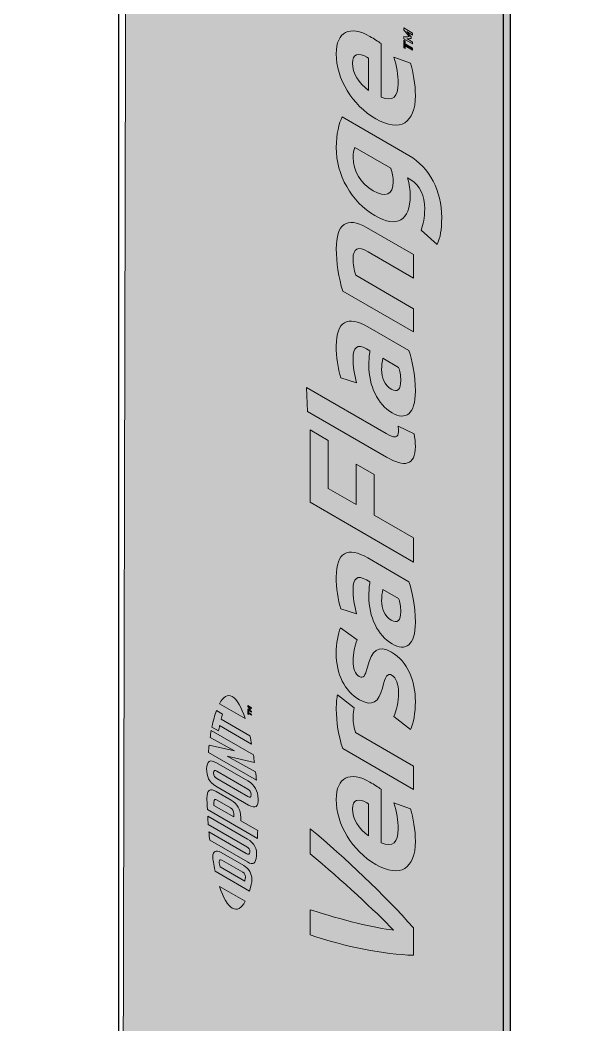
# Model space of a CAD drawing. Header units: inches. Extents: x -20.7 to 76.3, y -55.2 to 19.1.
# Drawn here: x 3.583 to 3.993, y -28.579 to -27.839 of the extents above; entities that cross this region are included whole.
import ezdxf

# ---------------------------------------------------------------- set-up
doc = ezdxf.new("R2010")
doc.units = ezdxf.units.IN
doc.header["$MEASUREMENT"] = 0
for name, color, linetype, lineweight in [('.ATI-HATCH', 7, 'Continuous', 0), ('G-ANNO-TTLB', 7, 'Continuous', 0), ('TYVEK', 7, 'Continuous', 0)]:
    doc.layers.add(name, color=color, linetype=linetype, lineweight=lineweight)

# ---------------------------------------------------------------- blocks, each defined once
blk = doc.blocks.new('Block_84')
at = {"layer": 'TYVEK', "color": 2, "lineweight": 25, "true_color": 0xffff00}
blk.add_lwpolyline([(3.9355, -27.94617)], dxfattribs=at)
blk = doc.blocks.new('Block_89')
at = {"layer": 'TYVEK', "true_color": 0x18467f, "transparency": 33554687}
h = blk.add_hatch(color=156, dxfattribs=at)
h.dxf.hatch_style = 2
edge = h.paths.add_edge_path()
edge.add_spline(control_points=[(3.73877, -28.3372), (3.74225, -28.33922), (3.7455, -28.34497), (3.7483, -28.35333), (3.7483, -28.35333), (3.72932, -28.34237), (3.72932, -28.34237), (3.73209, -28.33722), (3.73533, -28.33522), (3.73877, -28.3372)], knot_values=[0, 0, 0, 0, 1, 1, 1, 2, 2, 2, 3, 3, 3, 3], degree=3, periodic=0)
edge.add_line((3.73877, -28.3372), (3.73877, -28.3372))
h = blk.add_hatch(color=156, dxfattribs=at)
h.dxf.hatch_style = 2
edge = h.paths.add_edge_path()
edge.add_spline(control_points=[(3.72872, -28.36237), (3.72895, -28.36103), (3.72921, -28.35973), (3.72948, -28.35848), (3.72948, -28.35848), (3.75298, -28.37205), (3.75298, -28.37205), (3.75272, -28.3706), (3.75217, -28.36787), (3.75175, -28.36602), (3.75175, -28.36602), (3.73059, -28.3538), (3.73059, -28.3538), (3.73094, -28.35246), (3.73128, -28.35121), (3.73162, -28.35007), (3.73162, -28.35007), (3.72708, -28.34746), (3.72708, -28.34746), (3.72581, -28.35092), (3.72477, -28.35482), (3.72381, -28.35953), (3.72381, -28.35953), (3.72872, -28.36237), (3.72872, -28.36237)], knot_values=[0, 0, 0, 0, 1, 1, 1, 2, 2, 2, 3, 3, 3, 4, 4, 4, 5, 5, 5, 6, 6, 6, 7, 7, 7, 8, 8, 8, 8], degree=3, periodic=0)
h = blk.add_hatch(color=156, dxfattribs=at)
h.dxf.hatch_style = 2
edge = h.paths.add_edge_path()
edge.add_spline(control_points=[(3.75019, -28.34696), (3.75019, -28.34696), (3.75019, -28.34631), (3.75019, -28.34631), (3.75019, -28.34631), (3.75149, -28.34612), (3.75149, -28.34612), (3.75149, -28.34612), (3.75019, -28.34442), (3.75019, -28.34442), (3.75019, -28.34442), (3.75019, -28.3438), (3.75019, -28.3438), (3.75019, -28.3438), (3.75293, -28.34538), (3.75293, -28.34538), (3.75293, -28.34538), (3.75293, -28.34596), (3.75293, -28.34596), (3.75293, -28.34596), (3.75099, -28.34484), (3.75099, -28.34484), (3.75099, -28.34484), (3.75229, -28.34656), (3.75229, -28.34656), (3.75229, -28.34656), (3.75229, -28.34662), (3.75229, -28.34662), (3.75229, -28.34662), (3.75099, -28.34683), (3.75099, -28.34683), (3.75099, -28.34683), (3.75293, -28.34796), (3.75293, -28.34796), (3.75293, -28.34796), (3.75293, -28.34854), (3.75293, -28.34854), (3.75293, -28.34854), (3.75019, -28.34696), (3.75019, -28.34696)], knot_values=[0, 0, 0, 0, 1, 1, 1, 2, 2, 2, 3, 3, 3, 4, 4, 4, 5, 5, 5, 6, 6, 6, 7, 7, 7, 8, 8, 8, 9, 9, 9, 10, 10, 10, 11, 11, 11, 12, 12, 12, 13, 13, 13, 13], degree=3, periodic=0)
edge = h.paths.add_edge_path()
edge.add_spline(control_points=[(3.75067, -28.34947), (3.75067, -28.34947), (3.75067, -28.35044), (3.75067, -28.35044), (3.75067, -28.35044), (3.75019, -28.35016), (3.75019, -28.35016), (3.75019, -28.35016), (3.75019, -28.34763), (3.75019, -28.34763), (3.75019, -28.34763), (3.75067, -28.34791), (3.75067, -28.34791), (3.75067, -28.34791), (3.75067, -28.34887), (3.75067, -28.34887), (3.75067, -28.34887), (3.75293, -28.35018), (3.75293, -28.35018), (3.75293, -28.35018), (3.75293, -28.35078), (3.75293, -28.35078), (3.75293, -28.35078), (3.75067, -28.34947), (3.75067, -28.34947)], knot_values=[0, 0, 0, 0, 1, 1, 1, 2, 2, 2, 3, 3, 3, 4, 4, 4, 5, 5, 5, 6, 6, 6, 7, 7, 7, 8, 8, 8, 8], degree=3, periodic=0)
h = blk.add_hatch(color=156, dxfattribs=at)
h.dxf.hatch_style = 2
edge = h.paths.add_edge_path()
edge.add_spline(control_points=[(3.74043, -28.37713), (3.74043, -28.37713), (3.7217, -28.37289), (3.7217, -28.37289), (3.7215, -28.37457), (3.72129, -28.37661), (3.72115, -28.3782), (3.72115, -28.3782), (3.7565, -28.39861), (3.7565, -28.39861), (3.7564, -28.39738), (3.75611, -28.39422), (3.75594, -28.39257), (3.75594, -28.39257), (3.73511, -28.38102), (3.73511, -28.38102), (3.73511, -28.38102), (3.75512, -28.38561), (3.75512, -28.38561), (3.75492, -28.38401), (3.75459, -28.38166), (3.75435, -28.3801), (3.75435, -28.3801), (3.72329, -28.36217), (3.72329, -28.36217), (3.72304, -28.3635), (3.72264, -28.36596), (3.72246, -28.36716), (3.72246, -28.36716), (3.74043, -28.37713), (3.74043, -28.37713)], knot_values=[0, 0, 0, 0, 1, 1, 1, 2, 2, 2, 3, 3, 3, 4, 4, 4, 5, 5, 5, 6, 6, 6, 7, 7, 7, 8, 8, 8, 9, 9, 9, 10, 10, 10, 10], degree=3, periodic=0)
h = blk.add_hatch(color=156, dxfattribs=at)
h.dxf.hatch_style = 2
edge = h.paths.add_edge_path()
edge.add_spline(control_points=[(3.75031, -28.40529), (3.75177, -28.40613), (3.75252, -28.40712), (3.75258, -28.40926), (3.75263, -28.41145), (3.75182, -28.41157), (3.75031, -28.4107), (3.75031, -28.4107), (3.72735, -28.39744), (3.72735, -28.39744), (3.72584, -28.39657), (3.725, -28.3955), (3.72506, -28.39337), (3.72511, -28.3913), (3.72589, -28.39119), (3.72735, -28.39203), (3.72735, -28.39203), (3.75031, -28.40529), (3.75031, -28.40529)], knot_values=[0, 0, 0, 0, 1, 1, 1, 2, 2, 2, 3, 3, 3, 4, 4, 4, 5, 5, 5, 6, 6, 6, 6], degree=3, periodic=0)
edge = h.paths.add_edge_path()
edge.add_spline(control_points=[(3.71991, -28.3904), (3.71968, -28.39576), (3.7218, -28.40026), (3.72665, -28.40306), (3.72665, -28.40306), (3.75075, -28.41697), (3.75075, -28.41697), (3.75587, -28.41993), (3.75798, -28.41818), (3.75775, -28.41225), (3.75754, -28.40644), (3.75565, -28.40238), (3.75021, -28.39923), (3.75021, -28.39923), (3.7272, -28.38595), (3.7272, -28.38595), (3.72201, -28.38296), (3.72016, -28.38457), (3.71991, -28.3904)], knot_values=[0, 0, 0, 0, 1, 1, 1, 2, 2, 2, 3, 3, 3, 4, 4, 4, 5, 5, 5, 6, 6, 6, 6], degree=3, periodic=0)
edge.add_line((3.71991, -28.3904), (3.71991, -28.3904))
h = blk.add_hatch(color=156, dxfattribs=at)
h.dxf.hatch_style = 2
edge = h.paths.add_edge_path()
edge.add_spline(control_points=[(3.73745, -28.41906), (3.73903, -28.41997), (3.73984, -28.42107), (3.73984, -28.42349), (3.73984, -28.42349), (3.73985, -28.42557), (3.73985, -28.42557), (3.73985, -28.42557), (3.72531, -28.41718), (3.72531, -28.41718), (3.72527, -28.41623), (3.72526, -28.41573), (3.72526, -28.41517), (3.72526, -28.41256), (3.72612, -28.41251), (3.72774, -28.41345), (3.72774, -28.41345), (3.73745, -28.41906), (3.73745, -28.41906)], knot_values=[0, 0, 0, 0, 1, 1, 1, 2, 2, 2, 3, 3, 3, 4, 4, 4, 5, 5, 5, 6, 6, 6, 6], degree=3, periodic=0)
edge = h.paths.add_edge_path()
edge.add_spline(control_points=[(3.72012, -28.41186), (3.72012, -28.41289), (3.72023, -28.41671), (3.72041, -28.42028), (3.72041, -28.42028), (3.75725, -28.44155), (3.75725, -28.44155), (3.7573, -28.44041), (3.75744, -28.43739), (3.75748, -28.43575), (3.75748, -28.43575), (3.74497, -28.42852), (3.74497, -28.42852), (3.74497, -28.42852), (3.74496, -28.4262), (3.74496, -28.4262), (3.74495, -28.41997), (3.74252, -28.41599), (3.73784, -28.41329), (3.73784, -28.41329), (3.72698, -28.40702), (3.72698, -28.40702), (3.7224, -28.40437), (3.72012, -28.40596), (3.72012, -28.41186)], knot_values=[0, 0, 0, 0, 1, 1, 1, 2, 2, 2, 3, 3, 3, 4, 4, 4, 5, 5, 5, 6, 6, 6, 7, 7, 7, 8, 8, 8, 8], degree=3, periodic=0)
edge.add_line((3.72012, -28.41186), (3.72012, -28.41186))
h = blk.add_hatch(color=156, dxfattribs=at)
h.dxf.hatch_style = 2
edge = h.paths.add_edge_path()
edge.add_spline(control_points=[(3.74947, -28.44762), (3.75093, -28.44847), (3.75185, -28.44957), (3.75163, -28.45153), (3.75141, -28.45345), (3.75066, -28.45356), (3.74893, -28.45257), (3.74893, -28.45257), (3.72156, -28.43676), (3.72156, -28.43676), (3.72169, -28.4382), (3.72206, -28.44144), (3.72222, -28.44283), (3.72222, -28.44283), (3.74991, -28.45881), (3.74991, -28.45881), (3.75432, -28.46136), (3.75604, -28.45989), (3.75663, -28.45441), (3.75716, -28.44939), (3.75481, -28.44477), (3.74991, -28.44194), (3.74991, -28.44194), (3.72066, -28.42506), (3.72066, -28.42506), (3.72071, -28.4262), (3.72098, -28.43), (3.72109, -28.43124), (3.72109, -28.43124), (3.74947, -28.44762), (3.74947, -28.44762)], knot_values=[0, 0, 0, 0, 1, 1, 1, 2, 2, 2, 3, 3, 3, 4, 4, 4, 5, 5, 5, 6, 6, 6, 7, 7, 7, 8, 8, 8, 9, 9, 9, 10, 10, 10, 10], degree=3, periodic=0)
h = blk.add_hatch(color=156, dxfattribs=at)
h.dxf.hatch_style = 2
edge = h.paths.add_edge_path()
edge.add_spline(control_points=[(3.74653, -28.46644), (3.74798, -28.46727), (3.74847, -28.46856), (3.74847, -28.46975), (3.74847, -28.47069), (3.74817, -28.47196), (3.74789, -28.47297), (3.74789, -28.47297), (3.72975, -28.4625), (3.72975, -28.4625), (3.72948, -28.46117), (3.72918, -28.45955), (3.72918, -28.45862), (3.72918, -28.45742), (3.72967, -28.4567), (3.73112, -28.45754), (3.73112, -28.45754), (3.74653, -28.46644), (3.74653, -28.46644)], knot_values=[0, 0, 0, 0, 1, 1, 1, 2, 2, 2, 3, 3, 3, 4, 4, 4, 5, 5, 5, 6, 6, 6, 6], degree=3, periodic=0)
edge = h.paths.add_edge_path()
edge.add_spline(control_points=[(3.72444, -28.4551), (3.72444, -28.45698), (3.72492, -28.45998), (3.72625, -28.46567), (3.72625, -28.46567), (3.7514, -28.48019), (3.7514, -28.48019), (3.75254, -28.47652), (3.75321, -28.47359), (3.75321, -28.47171), (3.75321, -28.46736), (3.75089, -28.46358), (3.74717, -28.46143), (3.74717, -28.46143), (3.73048, -28.45179), (3.73048, -28.45179), (3.72676, -28.44965), (3.72444, -28.45075), (3.72444, -28.4551)], knot_values=[0, 0, 0, 0, 1, 1, 1, 2, 2, 2, 3, 3, 3, 4, 4, 4, 5, 5, 5, 6, 6, 6, 6], degree=3, periodic=0)
edge.add_line((3.72444, -28.4551), (3.72444, -28.4551))
h = blk.add_hatch(color=156, dxfattribs=at)
h.dxf.hatch_style = 2
edge = h.paths.add_edge_path()
edge.add_spline(control_points=[(3.73877, -28.49284), (3.74225, -28.49485), (3.7455, -28.49286), (3.74829, -28.48773), (3.74829, -28.48773), (3.72932, -28.47678), (3.72932, -28.47678), (3.73209, -28.48512), (3.73532, -28.49086), (3.73877, -28.49284)], knot_values=[0, 0, 0, 0, 1, 1, 1, 2, 2, 2, 3, 3, 3, 3], degree=3, periodic=0)
edge.add_line((3.73877, -28.49284), (3.73877, -28.49284))
at = {"layer": 'TYVEK'}
for points, knots in [([(3.73877, -28.3372), (3.74225, -28.33922), (3.7455, -28.34497), (3.7483, -28.35333), (3.7483, -28.35333), (3.72932, -28.34237), (3.72932, -28.34237), (3.73209, -28.33722), (3.73533, -28.33522), (3.73877, -28.3372)], [0, 0, 0, 0, 1, 1, 1, 2, 2, 2, 3, 3, 3, 3]), ([(3.72872, -28.36237), (3.72895, -28.36103), (3.72921, -28.35973), (3.72948, -28.35848), (3.72948, -28.35848), (3.75298, -28.37205), (3.75298, -28.37205), (3.75272, -28.3706), (3.75217, -28.36787), (3.75175, -28.36602), (3.75175, -28.36602), (3.73059, -28.3538), (3.73059, -28.3538), (3.73094, -28.35246), (3.73128, -28.35121), (3.73162, -28.35007), (3.73162, -28.35007), (3.72708, -28.34746), (3.72708, -28.34746), (3.72581, -28.35092), (3.72477, -28.35482), (3.72381, -28.35953), (3.72381, -28.35953), (3.72872, -28.36237), (3.72872, -28.36237)], [0, 0, 0, 0, 1, 1, 1, 2, 2, 2, 3, 3, 3, 4, 4, 4, 5, 5, 5, 6, 6, 6, 7, 7, 7, 8, 8, 8, 8]), ([(3.75019, -28.34696), (3.75019, -28.34696), (3.75019, -28.34631), (3.75019, -28.34631), (3.75019, -28.34631), (3.75149, -28.34612), (3.75149, -28.34612), (3.75149, -28.34612), (3.75019, -28.34442), (3.75019, -28.34442), (3.75019, -28.34442), (3.75019, -28.3438), (3.75019, -28.3438), (3.75019, -28.3438), (3.75293, -28.34538), (3.75293, -28.34538), (3.75293, -28.34538), (3.75293, -28.34596), (3.75293, -28.34596), (3.75293, -28.34596), (3.75099, -28.34484), (3.75099, -28.34484), (3.75099, -28.34484), (3.75229, -28.34656), (3.75229, -28.34656), (3.75229, -28.34656), (3.75229, -28.34662), (3.75229, -28.34662), (3.75229, -28.34662), (3.75099, -28.34683), (3.75099, -28.34683), (3.75099, -28.34683), (3.75293, -28.34796), (3.75293, -28.34796), (3.75293, -28.34796), (3.75293, -28.34854), (3.75293, -28.34854), (3.75293, -28.34854), (3.75019, -28.34696), (3.75019, -28.34696)], [0, 0, 0, 0, 1, 1, 1, 2, 2, 2, 3, 3, 3, 4, 4, 4, 5, 5, 5, 6, 6, 6, 7, 7, 7, 8, 8, 8, 9, 9, 9, 10, 10, 10, 11, 11, 11, 12, 12, 12, 13, 13, 13, 13]), ([(3.75067, -28.34947), (3.75067, -28.34947), (3.75067, -28.35044), (3.75067, -28.35044), (3.75067, -28.35044), (3.75019, -28.35016), (3.75019, -28.35016), (3.75019, -28.35016), (3.75019, -28.34763), (3.75019, -28.34763), (3.75019, -28.34763), (3.75067, -28.34791), (3.75067, -28.34791), (3.75067, -28.34791), (3.75067, -28.34887), (3.75067, -28.34887), (3.75067, -28.34887), (3.75293, -28.35018), (3.75293, -28.35018), (3.75293, -28.35018), (3.75293, -28.35078), (3.75293, -28.35078), (3.75293, -28.35078), (3.75067, -28.34947), (3.75067, -28.34947)], [0, 0, 0, 0, 1, 1, 1, 2, 2, 2, 3, 3, 3, 4, 4, 4, 5, 5, 5, 6, 6, 6, 7, 7, 7, 8, 8, 8, 8]), ([(3.74043, -28.37713), (3.74043, -28.37713), (3.7217, -28.37289), (3.7217, -28.37289), (3.7215, -28.37457), (3.72129, -28.37661), (3.72115, -28.3782), (3.72115, -28.3782), (3.7565, -28.39861), (3.7565, -28.39861), (3.7564, -28.39738), (3.75611, -28.39422), (3.75594, -28.39257), (3.75594, -28.39257), (3.73511, -28.38102), (3.73511, -28.38102), (3.73511, -28.38102), (3.75512, -28.38561), (3.75512, -28.38561), (3.75492, -28.38401), (3.75459, -28.38166), (3.75435, -28.3801), (3.75435, -28.3801), (3.72329, -28.36217), (3.72329, -28.36217), (3.72304, -28.3635), (3.72264, -28.36596), (3.72246, -28.36716), (3.72246, -28.36716), (3.74043, -28.37713), (3.74043, -28.37713)], [0, 0, 0, 0, 1, 1, 1, 2, 2, 2, 3, 3, 3, 4, 4, 4, 5, 5, 5, 6, 6, 6, 7, 7, 7, 8, 8, 8, 9, 9, 9, 10, 10, 10, 10]), ([(3.71991, -28.3904), (3.71968, -28.39576), (3.7218, -28.40026), (3.72665, -28.40306), (3.72665, -28.40306), (3.75075, -28.41697), (3.75075, -28.41697), (3.75587, -28.41993), (3.75798, -28.41818), (3.75775, -28.41225), (3.75754, -28.40644), (3.75565, -28.40238), (3.75021, -28.39923), (3.75021, -28.39923), (3.7272, -28.38595), (3.7272, -28.38595), (3.72201, -28.38296), (3.72016, -28.38457), (3.71991, -28.3904)], [0, 0, 0, 0, 1, 1, 1, 2, 2, 2, 3, 3, 3, 4, 4, 4, 5, 5, 5, 6, 6, 6, 6]), ([(3.75031, -28.40529), (3.75177, -28.40613), (3.75252, -28.40712), (3.75258, -28.40926), (3.75263, -28.41145), (3.75182, -28.41157), (3.75031, -28.4107), (3.75031, -28.4107), (3.72735, -28.39744), (3.72735, -28.39744), (3.72584, -28.39657), (3.725, -28.3955), (3.72506, -28.39337), (3.72511, -28.3913), (3.72589, -28.39119), (3.72735, -28.39203), (3.72735, -28.39203), (3.75031, -28.40529), (3.75031, -28.40529)], [0, 0, 0, 0, 1, 1, 1, 2, 2, 2, 3, 3, 3, 4, 4, 4, 5, 5, 5, 6, 6, 6, 6]), ([(3.72012, -28.41186), (3.72012, -28.41289), (3.72023, -28.41671), (3.72041, -28.42028), (3.72041, -28.42028), (3.75725, -28.44155), (3.75725, -28.44155), (3.7573, -28.44041), (3.75744, -28.43739), (3.75748, -28.43575), (3.75748, -28.43575), (3.74497, -28.42852), (3.74497, -28.42852), (3.74497, -28.42852), (3.74496, -28.4262), (3.74496, -28.4262), (3.74495, -28.41997), (3.74252, -28.41599), (3.73784, -28.41329), (3.73784, -28.41329), (3.72698, -28.40702), (3.72698, -28.40702), (3.7224, -28.40437), (3.72012, -28.40596), (3.72012, -28.41186)], [0, 0, 0, 0, 1, 1, 1, 2, 2, 2, 3, 3, 3, 4, 4, 4, 5, 5, 5, 6, 6, 6, 7, 7, 7, 8, 8, 8, 8]), ([(3.73745, -28.41906), (3.73903, -28.41997), (3.73984, -28.42107), (3.73984, -28.42349), (3.73984, -28.42349), (3.73985, -28.42557), (3.73985, -28.42557), (3.73985, -28.42557), (3.72531, -28.41718), (3.72531, -28.41718), (3.72527, -28.41623), (3.72526, -28.41573), (3.72526, -28.41517), (3.72526, -28.41256), (3.72612, -28.41251), (3.72774, -28.41345), (3.72774, -28.41345), (3.73745, -28.41906), (3.73745, -28.41906)], [0, 0, 0, 0, 1, 1, 1, 2, 2, 2, 3, 3, 3, 4, 4, 4, 5, 5, 5, 6, 6, 6, 6]), ([(3.74947, -28.44762), (3.75093, -28.44847), (3.75185, -28.44957), (3.75163, -28.45153), (3.75141, -28.45345), (3.75066, -28.45356), (3.74893, -28.45257), (3.74893, -28.45257), (3.72156, -28.43676), (3.72156, -28.43676), (3.72169, -28.4382), (3.72206, -28.44144), (3.72222, -28.44283), (3.72222, -28.44283), (3.74991, -28.45881), (3.74991, -28.45881), (3.75432, -28.46136), (3.75604, -28.45989), (3.75663, -28.45441), (3.75716, -28.44939), (3.75481, -28.44477), (3.74991, -28.44194), (3.74991, -28.44194), (3.72066, -28.42506), (3.72066, -28.42506), (3.72071, -28.4262), (3.72098, -28.43), (3.72109, -28.43124), (3.72109, -28.43124), (3.74947, -28.44762), (3.74947, -28.44762)], [0, 0, 0, 0, 1, 1, 1, 2, 2, 2, 3, 3, 3, 4, 4, 4, 5, 5, 5, 6, 6, 6, 7, 7, 7, 8, 8, 8, 9, 9, 9, 10, 10, 10, 10]), ([(3.72444, -28.4551), (3.72444, -28.45698), (3.72492, -28.45998), (3.72625, -28.46567), (3.72625, -28.46567), (3.7514, -28.48019), (3.7514, -28.48019), (3.75254, -28.47652), (3.75321, -28.47359), (3.75321, -28.47171), (3.75321, -28.46736), (3.75089, -28.46358), (3.74717, -28.46143), (3.74717, -28.46143), (3.73048, -28.45179), (3.73048, -28.45179), (3.72676, -28.44965), (3.72444, -28.45075), (3.72444, -28.4551)], [0, 0, 0, 0, 1, 1, 1, 2, 2, 2, 3, 3, 3, 4, 4, 4, 5, 5, 5, 6, 6, 6, 6]), ([(3.74653, -28.46644), (3.74798, -28.46727), (3.74847, -28.46856), (3.74847, -28.46975), (3.74847, -28.47069), (3.74817, -28.47196), (3.74789, -28.47297), (3.74789, -28.47297), (3.72975, -28.4625), (3.72975, -28.4625), (3.72948, -28.46117), (3.72918, -28.45955), (3.72918, -28.45862), (3.72918, -28.45742), (3.72967, -28.4567), (3.73112, -28.45754), (3.73112, -28.45754), (3.74653, -28.46644), (3.74653, -28.46644)], [0, 0, 0, 0, 1, 1, 1, 2, 2, 2, 3, 3, 3, 4, 4, 4, 5, 5, 5, 6, 6, 6, 6]), ([(3.73877, -28.49284), (3.74225, -28.49485), (3.7455, -28.49286), (3.74829, -28.48773), (3.74829, -28.48773), (3.72932, -28.47678), (3.72932, -28.47678), (3.73209, -28.48512), (3.73532, -28.49086), (3.73877, -28.49284)], [0, 0, 0, 0, 1, 1, 1, 2, 2, 2, 3, 3, 3, 3])]:
    blk.add_open_spline(points, degree=3, knots=knots, dxfattribs=at)
blk = doc.blocks.new('Block_91')
at = {"layer": 'TYVEK', "true_color": 0x18467f, "transparency": 33554687}
h = blk.add_hatch(color=156, dxfattribs=at)
h.dxf.hatch_style = 2
edge = h.paths.add_edge_path()
edge.add_spline(control_points=[(3.86494, -27.84523), (3.86494, -27.84523), (3.8715, -27.84902), (3.8715, -27.84902), (3.8715, -27.84902), (3.8715, -27.85043), (3.8715, -27.85043), (3.8715, -27.85043), (3.86837, -27.84862), (3.86837, -27.84862), (3.86796, -27.84838), (3.86756, -27.84813), (3.86717, -27.84786), (3.8682, -27.84899), (3.86925, -27.85026), (3.87037, -27.85173), (3.87037, -27.85173), (3.87037, -27.85293), (3.87037, -27.85293), (3.86924, -27.85311), (3.86818, -27.85317), (3.86716, -27.85313), (3.86752, -27.85329), (3.86794, -27.8535), (3.86837, -27.85375), (3.86837, -27.85375), (3.8715, -27.85555), (3.8715, -27.85555), (3.8715, -27.85555), (3.8715, -27.85697), (3.8715, -27.85697), (3.8715, -27.85697), (3.86494, -27.85318), (3.86494, -27.85318), (3.86494, -27.85318), (3.86494, -27.8516), (3.86494, -27.8516), (3.86641, -27.85176), (3.86763, -27.85176), (3.86903, -27.85156), (3.86763, -27.84974), (3.86641, -27.84835), (3.86494, -27.84681), (3.86494, -27.84681), (3.86494, -27.84523), (3.86494, -27.84523)], knot_values=[0, 0, 0, 0, 1, 1, 1, 2, 2, 2, 3, 3, 3, 4, 4, 4, 5, 5, 5, 6, 6, 6, 7, 7, 7, 8, 8, 8, 9, 9, 9, 10, 10, 10, 11, 11, 11, 12, 12, 12, 13, 13, 13, 14, 14, 14, 15, 15, 15, 15], degree=3, periodic=0)
h = blk.add_hatch(color=156, dxfattribs=at)
h.dxf.hatch_style = 2
h.paths.add_polyline_path([(3.86609, -27.8584), (3.86609, -27.86039), (3.86494, -27.85973), (3.86494, -27.85421), (3.86609, -27.85487), (3.86609, -27.85686), (3.8715, -27.85999), (3.8715, -27.86152)])
at = {"layer": 'TYVEK'}
blk.add_lwpolyline([(3.86609, -27.8584), (3.86609, -27.86039), (3.86494, -27.85973), (3.86494, -27.85421), (3.86609, -27.85487), (3.86609, -27.85686), (3.8715, -27.85999), (3.8715, -27.86152)], close=True, dxfattribs=at)
blk.add_open_spline([(3.86494, -27.84523), (3.86494, -27.84523), (3.8715, -27.84902), (3.8715, -27.84902), (3.8715, -27.84902), (3.8715, -27.85043), (3.8715, -27.85043), (3.8715, -27.85043), (3.86837, -27.84862), (3.86837, -27.84862), (3.86796, -27.84838), (3.86756, -27.84813), (3.86717, -27.84786), (3.8682, -27.84899), (3.86925, -27.85026), (3.87037, -27.85173), (3.87037, -27.85173), (3.87037, -27.85293), (3.87037, -27.85293), (3.86924, -27.85311), (3.86818, -27.85317), (3.86716, -27.85313), (3.86752, -27.85329), (3.86794, -27.8535), (3.86837, -27.85375), (3.86837, -27.85375), (3.8715, -27.85555), (3.8715, -27.85555), (3.8715, -27.85555), (3.8715, -27.85697), (3.8715, -27.85697), (3.8715, -27.85697), (3.86494, -27.85318), (3.86494, -27.85318), (3.86494, -27.85318), (3.86494, -27.8516), (3.86494, -27.8516), (3.86641, -27.85176), (3.86763, -27.85176), (3.86903, -27.85156), (3.86763, -27.84974), (3.86641, -27.84835), (3.86494, -27.84681), (3.86494, -27.84681), (3.86494, -27.84523), (3.86494, -27.84523)], degree=3, knots=[0, 0, 0, 0, 1, 1, 1, 2, 2, 2, 3, 3, 3, 4, 4, 4, 5, 5, 5, 6, 6, 6, 7, 7, 7, 8, 8, 8, 9, 9, 9, 10, 10, 10, 11, 11, 11, 12, 12, 12, 13, 13, 13, 14, 14, 14, 15, 15, 15, 15], dxfattribs=at)
blk = doc.blocks.new('Block_92')
at = {"layer": 'TYVEK', "true_color": 0x18467f, "transparency": 33554687}
h = blk.add_hatch(color=156, dxfattribs=at)
h.dxf.hatch_style = 2
edge = h.paths.add_edge_path()
edge.add_spline(control_points=[(3.83912, -27.89111), (3.83912, -27.89111), (3.83912, -27.8674), (3.83912, -27.8674), (3.83912, -27.8674), (3.83781, -27.86664), (3.83781, -27.86664), (3.83171, -27.86312), (3.82725, -27.86429), (3.82725, -27.87115), (3.82725, -27.87839), (3.83171, -27.88571), (3.83912, -27.89111)], knot_values=[0, 0, 0, 0, 1, 1, 1, 2, 2, 2, 3, 3, 3, 4, 4, 4, 4], degree=3, periodic=0)
edge = h.paths.add_edge_path()
edge.add_spline(control_points=[(3.86982, -27.87102), (3.872, -27.87777), (3.87352, -27.88676), (3.87352, -27.895), (3.87352, -27.91509), (3.86242, -27.92241), (3.84435, -27.91198), (3.82703, -27.90198), (3.81527, -27.88259), (3.81527, -27.86424), (3.81527, -27.84789), (3.8254, -27.843), (3.83999, -27.85142), (3.84326, -27.85331), (3.84609, -27.85519), (3.84826, -27.8567), (3.84826, -27.8567), (3.84826, -27.89614), (3.84826, -27.89614), (3.85698, -27.89955), (3.8609, -27.89594), (3.8609, -27.88596), (3.8609, -27.87984), (3.8597, -27.87329), (3.85774, -27.86679), (3.85774, -27.86679), (3.86982, -27.87102), (3.86982, -27.87102)], knot_values=[0, 0, 0, 0, 1, 1, 1, 2, 2, 2, 3, 3, 3, 4, 4, 4, 5, 5, 5, 6, 6, 6, 7, 7, 7, 8, 8, 8, 9, 9, 9, 9], degree=3, periodic=0)
h = blk.add_hatch(color=156, dxfattribs=at)
h.dxf.hatch_style = 2
edge = h.paths.add_edge_path()
edge.add_spline(control_points=[(3.85719, -27.95847), (3.85719, -27.95497), (3.85643, -27.95166), (3.85534, -27.94841), (3.85534, -27.94841), (3.82888, -27.93313), (3.82888, -27.93313), (3.82823, -27.93513), (3.82769, -27.93756), (3.82769, -27.94031), (3.82769, -27.95054), (3.83357, -27.9598), (3.84249, -27.96496), (3.85153, -27.97018), (3.85719, -27.96808), (3.85719, -27.95847)], knot_values=[0, 0, 0, 0, 1, 1, 1, 2, 2, 2, 3, 3, 3, 4, 4, 4, 5, 5, 5, 5], degree=3, periodic=0)
edge = h.paths.add_edge_path()
edge.add_spline(control_points=[(3.89291, -27.98458), (3.89291, -27.99406), (3.89193, -27.99911), (3.88953, -28.00447), (3.88953, -28.00447), (3.87766, -27.994), (3.87766, -27.994), (3.87951, -27.98983), (3.88038, -27.98459), (3.88038, -27.97835), (3.88038, -27.96874), (3.8769, -27.96086), (3.87026, -27.95702), (3.87026, -27.95702), (3.86775, -27.95558), (3.86775, -27.95558), (3.86906, -27.9602), (3.86971, -27.96457), (3.86971, -27.96844), (3.86971, -27.98691), (3.86024, -27.9928), (3.8438, -27.98331), (3.82627, -27.97319), (3.81527, -27.95324), (3.81527, -27.93314), (3.81527, -27.92328), (3.81745, -27.91505), (3.81963, -27.91069), (3.81963, -27.91069), (3.86874, -27.93904), (3.86874, -27.93904), (3.88409, -27.94791), (3.89291, -27.96511), (3.89291, -27.98458)], knot_values=[0, 0, 0, 0, 1, 1, 1, 2, 2, 2, 3, 3, 3, 4, 4, 4, 5, 5, 5, 6, 6, 6, 7, 7, 7, 8, 8, 8, 9, 9, 9, 10, 10, 10, 11, 11, 11, 11], degree=3, periodic=0)
h = blk.add_hatch(color=156, dxfattribs=at)
h.dxf.hatch_style = 2
edge = h.paths.add_edge_path()
edge.add_spline(control_points=[(3.87222, -28.06887), (3.87222, -28.06887), (3.82006, -28.03876), (3.82006, -28.03876), (3.81712, -28.0292), (3.81527, -28.01739), (3.81527, -28.00778), (3.81527, -27.98956), (3.82311, -27.9836), (3.83759, -27.99196), (3.83759, -27.99196), (3.87222, -28.01195), (3.87222, -28.01195), (3.87222, -28.01195), (3.87222, -28.02918), (3.87222, -28.02918), (3.87222, -28.02918), (3.83868, -28.00982), (3.83868, -28.00982), (3.83117, -28.00548), (3.82769, -28.00746), (3.82769, -28.01508), (3.82769, -28.01907), (3.82834, -28.02319), (3.82965, -28.02719), (3.82965, -28.02719), (3.87222, -28.05177), (3.87222, -28.05177), (3.87222, -28.05177), (3.87222, -28.06887), (3.87222, -28.06887)], knot_values=[0, 0, 0, 0, 1, 1, 1, 2, 2, 2, 3, 3, 3, 4, 4, 4, 5, 5, 5, 6, 6, 6, 7, 7, 7, 8, 8, 8, 9, 9, 9, 10, 10, 10, 10], degree=3, periodic=0)
h = blk.add_hatch(color=156, dxfattribs=at)
h.dxf.hatch_style = 2
edge = h.paths.add_edge_path()
edge.add_spline(control_points=[(3.86122, -28.09498), (3.86122, -28.09498), (3.84957, -28.08825), (3.84957, -28.08825), (3.84903, -28.09081), (3.8487, -28.09361), (3.8487, -28.09661), (3.8487, -28.10235), (3.85066, -28.10798), (3.85578, -28.11093), (3.86035, -28.11357), (3.86275, -28.11121), (3.86275, -28.10459), (3.86275, -28.10085), (3.86209, -28.09735), (3.86122, -28.09498)], knot_values=[0, 0, 0, 0, 1, 1, 1, 2, 2, 2, 3, 3, 3, 4, 4, 4, 5, 5, 5, 5], degree=3, periodic=0)
edge = h.paths.add_edge_path()
edge.add_spline(control_points=[(3.87352, -28.11256), (3.87352, -28.12966), (3.86623, -28.13407), (3.85643, -28.12841), (3.84565, -28.12218), (3.83934, -28.10843), (3.83923, -28.09339), (3.83923, -28.08989), (3.83966, -28.08565), (3.8401, -28.08278), (3.8401, -28.08278), (3.83749, -28.08127), (3.83749, -28.08127), (3.83084, -28.07744), (3.82769, -28.07998), (3.82769, -28.08835), (3.82769, -28.09384), (3.82845, -28.10014), (3.8303, -28.10633), (3.8303, -28.10633), (3.81854, -28.10266), (3.81854, -28.10266), (3.81658, -28.09616), (3.81527, -28.0868), (3.81527, -28.07918), (3.81527, -28.06083), (3.82377, -28.05663), (3.83847, -28.06511), (3.83847, -28.06511), (3.86874, -28.08259), (3.86874, -28.08259), (3.87102, -28.08903), (3.87352, -28.10008), (3.87352, -28.11256)], knot_values=[0, 0, 0, 0, 1, 1, 1, 2, 2, 2, 3, 3, 3, 4, 4, 4, 5, 5, 5, 6, 6, 6, 7, 7, 7, 8, 8, 8, 9, 9, 9, 10, 10, 10, 11, 11, 11, 11], degree=3, periodic=0)
h = blk.add_hatch(color=156, dxfattribs=at)
h.dxf.hatch_style = 2
edge = h.paths.add_edge_path()
edge.add_spline(control_points=[(3.85208, -28.14362), (3.85796, -28.14701), (3.86111, -28.14709), (3.86111, -28.1421), (3.86111, -28.14085), (3.861, -28.13954), (3.86079, -28.13829), (3.86079, -28.13829), (3.87265, -28.14389), (3.87265, -28.14389), (3.87309, -28.14652), (3.87352, -28.15064), (3.87352, -28.15313), (3.87352, -28.16749), (3.86536, -28.16851), (3.85229, -28.16097), (3.85229, -28.16097), (3.79415, -28.1274), (3.79415, -28.1274), (3.79415, -28.1274), (3.79328, -28.10967), (3.79328, -28.10967), (3.79328, -28.10967), (3.85208, -28.14362), (3.85208, -28.14362)], knot_values=[0, 0, 0, 0, 1, 1, 1, 2, 2, 2, 3, 3, 3, 4, 4, 4, 5, 5, 5, 6, 6, 6, 7, 7, 7, 8, 8, 8, 8], degree=3, periodic=0)
h = blk.add_hatch(color=156, dxfattribs=at)
h.dxf.hatch_style = 2
edge = h.paths.add_edge_path()
edge.add_spline(control_points=[(3.87222, -28.23813), (3.87222, -28.23813), (3.796, -28.19413), (3.796, -28.19413), (3.796, -28.19413), (3.796, -28.14095), (3.796, -28.14095), (3.796, -28.14095), (3.80928, -28.14862), (3.80928, -28.14862), (3.80928, -28.14862), (3.80928, -28.18395), (3.80928, -28.18395), (3.80928, -28.18395), (3.82997, -28.19589), (3.82997, -28.19589), (3.82997, -28.19589), (3.82997, -28.16618), (3.82997, -28.16618), (3.82997, -28.16618), (3.84326, -28.17385), (3.84326, -28.17385), (3.84326, -28.17385), (3.84326, -28.20356), (3.84326, -28.20356), (3.84326, -28.20356), (3.87222, -28.22028), (3.87222, -28.22028), (3.87222, -28.22028), (3.87222, -28.23813), (3.87222, -28.23813)], knot_values=[0, 0, 0, 0, 1, 1, 1, 2, 2, 2, 3, 3, 3, 4, 4, 4, 5, 5, 5, 6, 6, 6, 7, 7, 7, 8, 8, 8, 9, 9, 9, 10, 10, 10, 10], degree=3, periodic=0)
h = blk.add_hatch(color=156, dxfattribs=at)
h.dxf.hatch_style = 2
edge = h.paths.add_edge_path()
edge.add_spline(control_points=[(3.86122, -28.26499), (3.86122, -28.26499), (3.84957, -28.25826), (3.84957, -28.25826), (3.84903, -28.26082), (3.8487, -28.26362), (3.8487, -28.26662), (3.8487, -28.27236), (3.85066, -28.27799), (3.85578, -28.28094), (3.86035, -28.28358), (3.86275, -28.28122), (3.86275, -28.2746), (3.86275, -28.27086), (3.86209, -28.26736), (3.86122, -28.26499)], knot_values=[0, 0, 0, 0, 1, 1, 1, 2, 2, 2, 3, 3, 3, 4, 4, 4, 5, 5, 5, 5], degree=3, periodic=0)
edge = h.paths.add_edge_path()
edge.add_spline(control_points=[(3.87352, -28.28257), (3.87352, -28.29968), (3.86623, -28.30408), (3.85643, -28.29842), (3.84565, -28.29219), (3.83934, -28.27844), (3.83923, -28.2634), (3.83923, -28.2599), (3.83966, -28.25566), (3.8401, -28.25279), (3.8401, -28.25279), (3.83749, -28.25128), (3.83749, -28.25128), (3.83084, -28.24745), (3.82769, -28.24999), (3.82769, -28.25836), (3.82769, -28.26385), (3.82845, -28.27015), (3.8303, -28.27634), (3.8303, -28.27634), (3.81854, -28.27267), (3.81854, -28.27267), (3.81658, -28.26617), (3.81527, -28.25681), (3.81527, -28.24919), (3.81527, -28.23085), (3.82377, -28.22664), (3.83847, -28.23512), (3.83847, -28.23512), (3.86874, -28.2526), (3.86874, -28.2526), (3.87102, -28.25904), (3.87352, -28.27009), (3.87352, -28.28257)], knot_values=[0, 0, 0, 0, 1, 1, 1, 2, 2, 2, 3, 3, 3, 4, 4, 4, 5, 5, 5, 6, 6, 6, 7, 7, 7, 8, 8, 8, 9, 9, 9, 10, 10, 10, 11, 11, 11, 11], degree=3, periodic=0)
h = blk.add_hatch(color=156, dxfattribs=at)
h.dxf.hatch_style = 2
edge = h.paths.add_edge_path()
edge.add_spline(control_points=[(3.83063, -28.29538), (3.8291, -28.30024), (3.82769, -28.30504), (3.82769, -28.31103), (3.82769, -28.31627), (3.82899, -28.32052), (3.83215, -28.32235), (3.83542, -28.32423), (3.8364, -28.32193), (3.83825, -28.31551), (3.84173, -28.30304), (3.84598, -28.29875), (3.856, -28.30454), (3.86775, -28.31132), (3.87352, -28.32564), (3.87352, -28.34087), (3.87352, -28.34886), (3.87211, -28.3569), (3.86993, -28.36138), (3.86993, -28.36138), (3.85763, -28.35191), (3.85763, -28.35191), (3.85948, -28.34749), (3.86111, -28.34144), (3.86111, -28.33408), (3.86111, -28.32833), (3.85937, -28.32333), (3.85632, -28.32157), (3.85273, -28.3195), (3.85175, -28.32205), (3.84925, -28.33084), (3.84663, -28.34082), (3.84195, -28.34498), (3.83248, -28.33951), (3.82137, -28.3331), (3.81527, -28.32047), (3.81527, -28.30524), (3.81527, -28.29812), (3.81658, -28.29077), (3.81843, -28.28647), (3.81843, -28.28647), (3.83063, -28.29538), (3.83063, -28.29538)], knot_values=[0, 0, 0, 0, 1, 1, 1, 2, 2, 2, 3, 3, 3, 4, 4, 4, 5, 5, 5, 6, 6, 6, 7, 7, 7, 8, 8, 8, 9, 9, 9, 10, 10, 10, 11, 11, 11, 12, 12, 12, 13, 13, 13, 14, 14, 14, 14], degree=3, periodic=0)
h = blk.add_hatch(color=156, dxfattribs=at)
h.dxf.hatch_style = 2
edge = h.paths.add_edge_path()
edge.add_spline(control_points=[(3.81527, -28.34643), (3.81527, -28.34194), (3.81571, -28.33795), (3.81625, -28.33576), (3.81625, -28.33576), (3.82856, -28.34536), (3.82856, -28.34536), (3.8279, -28.34711), (3.82769, -28.3496), (3.82769, -28.35222), (3.82769, -28.35684), (3.82845, -28.3604), (3.82954, -28.36365), (3.82954, -28.36365), (3.87222, -28.38829), (3.87222, -28.38829), (3.87222, -28.38829), (3.87222, -28.40552), (3.87222, -28.40552), (3.87222, -28.40552), (3.82006, -28.37541), (3.82006, -28.37541), (3.81712, -28.36697), (3.81527, -28.35542), (3.81527, -28.34643)], knot_values=[0, 0, 0, 0, 1, 1, 1, 2, 2, 2, 3, 3, 3, 4, 4, 4, 5, 5, 5, 6, 6, 6, 7, 7, 7, 8, 8, 8, 8], degree=3, periodic=0)
h = blk.add_hatch(color=156, dxfattribs=at)
h.dxf.hatch_style = 2
edge = h.paths.add_edge_path()
edge.add_spline(control_points=[(3.83912, -28.43971), (3.83912, -28.43971), (3.83912, -28.41599), (3.83912, -28.41599), (3.83912, -28.41599), (3.83781, -28.41524), (3.83781, -28.41524), (3.83171, -28.41172), (3.82725, -28.41289), (3.82725, -28.41975), (3.82725, -28.42699), (3.83171, -28.43431), (3.83912, -28.43971)], knot_values=[0, 0, 0, 0, 1, 1, 1, 2, 2, 2, 3, 3, 3, 4, 4, 4, 4], degree=3, periodic=0)
edge = h.paths.add_edge_path()
edge.add_spline(control_points=[(3.86982, -28.41962), (3.872, -28.42637), (3.87352, -28.43536), (3.87352, -28.4436), (3.87352, -28.46369), (3.86242, -28.47101), (3.84435, -28.46058), (3.82703, -28.45058), (3.81527, -28.43118), (3.81527, -28.41284), (3.81527, -28.39648), (3.8254, -28.3916), (3.83999, -28.40002), (3.84326, -28.40191), (3.84609, -28.40379), (3.84826, -28.4053), (3.84826, -28.4053), (3.84826, -28.44474), (3.84826, -28.44474), (3.85698, -28.44815), (3.8609, -28.44454), (3.8609, -28.43456), (3.8609, -28.42844), (3.8597, -28.42188), (3.85774, -28.41538), (3.85774, -28.41538), (3.86982, -28.41962), (3.86982, -28.41962)], knot_values=[0, 0, 0, 0, 1, 1, 1, 2, 2, 2, 3, 3, 3, 4, 4, 4, 5, 5, 5, 6, 6, 6, 7, 7, 7, 8, 8, 8, 9, 9, 9, 9], degree=3, periodic=0)
h = blk.add_hatch(color=156, dxfattribs=at)
h.dxf.hatch_style = 2
edge = h.paths.add_edge_path()
edge.add_spline(control_points=[(3.87222, -28.52747), (3.85044, -28.52688), (3.82202, -28.52121), (3.796, -28.51243), (3.796, -28.51243), (3.796, -28.49395), (3.796, -28.49395), (3.81941, -28.5016), (3.84435, -28.50751), (3.8573, -28.50888), (3.84435, -28.49516), (3.81941, -28.47227), (3.796, -28.45289), (3.796, -28.45289), (3.796, -28.43442), (3.796, -28.43442), (3.82202, -28.45568), (3.85044, -28.48282), (3.87222, -28.50738), (3.87222, -28.50738), (3.87222, -28.52747), (3.87222, -28.52747)], knot_values=[0, 0, 0, 0, 1, 1, 1, 2, 2, 2, 3, 3, 3, 4, 4, 4, 5, 5, 5, 6, 6, 6, 7, 7, 7, 7], degree=3, periodic=0)
at = {"layer": 'TYVEK'}
for points, knots in [([(3.86982, -27.87102), (3.872, -27.87777), (3.87352, -27.88676), (3.87352, -27.895), (3.87352, -27.91509), (3.86242, -27.92241), (3.84435, -27.91198), (3.82703, -27.90198), (3.81527, -27.88259), (3.81527, -27.86424), (3.81527, -27.84789), (3.8254, -27.843), (3.83999, -27.85142), (3.84326, -27.85331), (3.84609, -27.85519), (3.84826, -27.8567), (3.84826, -27.8567), (3.84826, -27.89614), (3.84826, -27.89614), (3.85698, -27.89955), (3.8609, -27.89594), (3.8609, -27.88596), (3.8609, -27.87984), (3.8597, -27.87329), (3.85774, -27.86679), (3.85774, -27.86679), (3.86982, -27.87102), (3.86982, -27.87102)], [0, 0, 0, 0, 1, 1, 1, 2, 2, 2, 3, 3, 3, 4, 4, 4, 5, 5, 5, 6, 6, 6, 7, 7, 7, 8, 8, 8, 9, 9, 9, 9]), ([(3.83912, -27.89111), (3.83912, -27.89111), (3.83912, -27.8674), (3.83912, -27.8674), (3.83912, -27.8674), (3.83781, -27.86664), (3.83781, -27.86664), (3.83171, -27.86312), (3.82725, -27.86429), (3.82725, -27.87115), (3.82725, -27.87839), (3.83171, -27.88571), (3.83912, -27.89111)], [0, 0, 0, 0, 1, 1, 1, 2, 2, 2, 3, 3, 3, 4, 4, 4, 4]), ([(3.89291, -27.98458), (3.89291, -27.99406), (3.89193, -27.99911), (3.88953, -28.00447), (3.88953, -28.00447), (3.87766, -27.994), (3.87766, -27.994), (3.87951, -27.98983), (3.88038, -27.98459), (3.88038, -27.97835), (3.88038, -27.96874), (3.8769, -27.96086), (3.87026, -27.95702), (3.87026, -27.95702), (3.86775, -27.95558), (3.86775, -27.95558), (3.86906, -27.9602), (3.86971, -27.96457), (3.86971, -27.96844), (3.86971, -27.98691), (3.86024, -27.9928), (3.8438, -27.98331), (3.82627, -27.97319), (3.81527, -27.95324), (3.81527, -27.93314), (3.81527, -27.92328), (3.81745, -27.91505), (3.81963, -27.91069), (3.81963, -27.91069), (3.86874, -27.93904), (3.86874, -27.93904), (3.88409, -27.94791), (3.89291, -27.96511), (3.89291, -27.98458)], [0, 0, 0, 0, 1, 1, 1, 2, 2, 2, 3, 3, 3, 4, 4, 4, 5, 5, 5, 6, 6, 6, 7, 7, 7, 8, 8, 8, 9, 9, 9, 10, 10, 10, 11, 11, 11, 11]), ([(3.85719, -27.95847), (3.85719, -27.95497), (3.85643, -27.95166), (3.85534, -27.94841), (3.85534, -27.94841), (3.82888, -27.93313), (3.82888, -27.93313), (3.82823, -27.93513), (3.82769, -27.93756), (3.82769, -27.94031), (3.82769, -27.95054), (3.83357, -27.9598), (3.84249, -27.96496), (3.85153, -27.97018), (3.85719, -27.96808), (3.85719, -27.95847)], [0, 0, 0, 0, 1, 1, 1, 2, 2, 2, 3, 3, 3, 4, 4, 4, 5, 5, 5, 5]), ([(3.87222, -28.06887), (3.87222, -28.06887), (3.82006, -28.03876), (3.82006, -28.03876), (3.81712, -28.0292), (3.81527, -28.01739), (3.81527, -28.00778), (3.81527, -27.98956), (3.82311, -27.9836), (3.83759, -27.99196), (3.83759, -27.99196), (3.87222, -28.01195), (3.87222, -28.01195), (3.87222, -28.01195), (3.87222, -28.02918), (3.87222, -28.02918), (3.87222, -28.02918), (3.83868, -28.00982), (3.83868, -28.00982), (3.83117, -28.00548), (3.82769, -28.00746), (3.82769, -28.01508), (3.82769, -28.01907), (3.82834, -28.02319), (3.82965, -28.02719), (3.82965, -28.02719), (3.87222, -28.05177), (3.87222, -28.05177), (3.87222, -28.05177), (3.87222, -28.06887), (3.87222, -28.06887)], [0, 0, 0, 0, 1, 1, 1, 2, 2, 2, 3, 3, 3, 4, 4, 4, 5, 5, 5, 6, 6, 6, 7, 7, 7, 8, 8, 8, 9, 9, 9, 10, 10, 10, 10]), ([(3.87352, -28.11256), (3.87352, -28.12966), (3.86623, -28.13407), (3.85643, -28.12841), (3.84565, -28.12218), (3.83934, -28.10843), (3.83923, -28.09339), (3.83923, -28.08989), (3.83966, -28.08565), (3.8401, -28.08278), (3.8401, -28.08278), (3.83749, -28.08127), (3.83749, -28.08127), (3.83084, -28.07744), (3.82769, -28.07998), (3.82769, -28.08835), (3.82769, -28.09384), (3.82845, -28.10014), (3.8303, -28.10633), (3.8303, -28.10633), (3.81854, -28.10266), (3.81854, -28.10266), (3.81658, -28.09616), (3.81527, -28.0868), (3.81527, -28.07918), (3.81527, -28.06083), (3.82377, -28.05663), (3.83847, -28.06511), (3.83847, -28.06511), (3.86874, -28.08259), (3.86874, -28.08259), (3.87102, -28.08903), (3.87352, -28.10008), (3.87352, -28.11256)], [0, 0, 0, 0, 1, 1, 1, 2, 2, 2, 3, 3, 3, 4, 4, 4, 5, 5, 5, 6, 6, 6, 7, 7, 7, 8, 8, 8, 9, 9, 9, 10, 10, 10, 11, 11, 11, 11]), ([(3.86122, -28.09498), (3.86122, -28.09498), (3.84957, -28.08825), (3.84957, -28.08825), (3.84903, -28.09081), (3.8487, -28.09361), (3.8487, -28.09661), (3.8487, -28.10235), (3.85066, -28.10798), (3.85578, -28.11093), (3.86035, -28.11357), (3.86275, -28.11121), (3.86275, -28.10459), (3.86275, -28.10085), (3.86209, -28.09735), (3.86122, -28.09498)], [0, 0, 0, 0, 1, 1, 1, 2, 2, 2, 3, 3, 3, 4, 4, 4, 5, 5, 5, 5]), ([(3.85208, -28.14362), (3.85796, -28.14701), (3.86111, -28.14709), (3.86111, -28.1421), (3.86111, -28.14085), (3.861, -28.13954), (3.86079, -28.13829), (3.86079, -28.13829), (3.87265, -28.14389), (3.87265, -28.14389), (3.87309, -28.14652), (3.87352, -28.15064), (3.87352, -28.15313), (3.87352, -28.16749), (3.86536, -28.16851), (3.85229, -28.16097), (3.85229, -28.16097), (3.79415, -28.1274), (3.79415, -28.1274), (3.79415, -28.1274), (3.79328, -28.10967), (3.79328, -28.10967), (3.79328, -28.10967), (3.85208, -28.14362), (3.85208, -28.14362)], [0, 0, 0, 0, 1, 1, 1, 2, 2, 2, 3, 3, 3, 4, 4, 4, 5, 5, 5, 6, 6, 6, 7, 7, 7, 8, 8, 8, 8]), ([(3.87222, -28.23813), (3.87222, -28.23813), (3.796, -28.19413), (3.796, -28.19413), (3.796, -28.19413), (3.796, -28.14095), (3.796, -28.14095), (3.796, -28.14095), (3.80928, -28.14862), (3.80928, -28.14862), (3.80928, -28.14862), (3.80928, -28.18395), (3.80928, -28.18395), (3.80928, -28.18395), (3.82997, -28.19589), (3.82997, -28.19589), (3.82997, -28.19589), (3.82997, -28.16618), (3.82997, -28.16618), (3.82997, -28.16618), (3.84326, -28.17385), (3.84326, -28.17385), (3.84326, -28.17385), (3.84326, -28.20356), (3.84326, -28.20356), (3.84326, -28.20356), (3.87222, -28.22028), (3.87222, -28.22028), (3.87222, -28.22028), (3.87222, -28.23813), (3.87222, -28.23813)], [0, 0, 0, 0, 1, 1, 1, 2, 2, 2, 3, 3, 3, 4, 4, 4, 5, 5, 5, 6, 6, 6, 7, 7, 7, 8, 8, 8, 9, 9, 9, 10, 10, 10, 10]), ([(3.87352, -28.28257), (3.87352, -28.29968), (3.86623, -28.30408), (3.85643, -28.29842), (3.84565, -28.29219), (3.83934, -28.27844), (3.83923, -28.2634), (3.83923, -28.2599), (3.83966, -28.25566), (3.8401, -28.25279), (3.8401, -28.25279), (3.83749, -28.25128), (3.83749, -28.25128), (3.83084, -28.24745), (3.82769, -28.24999), (3.82769, -28.25836), (3.82769, -28.26385), (3.82845, -28.27015), (3.8303, -28.27634), (3.8303, -28.27634), (3.81854, -28.27267), (3.81854, -28.27267), (3.81658, -28.26617), (3.81527, -28.25681), (3.81527, -28.24919), (3.81527, -28.23085), (3.82377, -28.22664), (3.83847, -28.23512), (3.83847, -28.23512), (3.86874, -28.2526), (3.86874, -28.2526), (3.87102, -28.25904), (3.87352, -28.27009), (3.87352, -28.28257)], [0, 0, 0, 0, 1, 1, 1, 2, 2, 2, 3, 3, 3, 4, 4, 4, 5, 5, 5, 6, 6, 6, 7, 7, 7, 8, 8, 8, 9, 9, 9, 10, 10, 10, 11, 11, 11, 11]), ([(3.86122, -28.26499), (3.86122, -28.26499), (3.84957, -28.25826), (3.84957, -28.25826), (3.84903, -28.26082), (3.8487, -28.26362), (3.8487, -28.26662), (3.8487, -28.27236), (3.85066, -28.27799), (3.85578, -28.28094), (3.86035, -28.28358), (3.86275, -28.28122), (3.86275, -28.2746), (3.86275, -28.27086), (3.86209, -28.26736), (3.86122, -28.26499)], [0, 0, 0, 0, 1, 1, 1, 2, 2, 2, 3, 3, 3, 4, 4, 4, 5, 5, 5, 5]), ([(3.83063, -28.29538), (3.8291, -28.30024), (3.82769, -28.30504), (3.82769, -28.31103), (3.82769, -28.31627), (3.82899, -28.32052), (3.83215, -28.32235), (3.83542, -28.32423), (3.8364, -28.32193), (3.83825, -28.31551), (3.84173, -28.30304), (3.84598, -28.29875), (3.856, -28.30454), (3.86775, -28.31132), (3.87352, -28.32564), (3.87352, -28.34087), (3.87352, -28.34886), (3.87211, -28.3569), (3.86993, -28.36138), (3.86993, -28.36138), (3.85763, -28.35191), (3.85763, -28.35191), (3.85948, -28.34749), (3.86111, -28.34144), (3.86111, -28.33408), (3.86111, -28.32833), (3.85937, -28.32333), (3.85632, -28.32157), (3.85273, -28.3195), (3.85175, -28.32205), (3.84925, -28.33084), (3.84663, -28.34082), (3.84195, -28.34498), (3.83248, -28.33951), (3.82137, -28.3331), (3.81527, -28.32047), (3.81527, -28.30524), (3.81527, -28.29812), (3.81658, -28.29077), (3.81843, -28.28647), (3.81843, -28.28647), (3.83063, -28.29538), (3.83063, -28.29538)], [0, 0, 0, 0, 1, 1, 1, 2, 2, 2, 3, 3, 3, 4, 4, 4, 5, 5, 5, 6, 6, 6, 7, 7, 7, 8, 8, 8, 9, 9, 9, 10, 10, 10, 11, 11, 11, 12, 12, 12, 13, 13, 13, 14, 14, 14, 14]), ([(3.81527, -28.34643), (3.81527, -28.34194), (3.81571, -28.33795), (3.81625, -28.33576), (3.81625, -28.33576), (3.82856, -28.34536), (3.82856, -28.34536), (3.8279, -28.34711), (3.82769, -28.3496), (3.82769, -28.35222), (3.82769, -28.35684), (3.82845, -28.3604), (3.82954, -28.36365), (3.82954, -28.36365), (3.87222, -28.38829), (3.87222, -28.38829), (3.87222, -28.38829), (3.87222, -28.40552), (3.87222, -28.40552), (3.87222, -28.40552), (3.82006, -28.37541), (3.82006, -28.37541), (3.81712, -28.36697), (3.81527, -28.35542), (3.81527, -28.34643)], [0, 0, 0, 0, 1, 1, 1, 2, 2, 2, 3, 3, 3, 4, 4, 4, 5, 5, 5, 6, 6, 6, 7, 7, 7, 8, 8, 8, 8]), ([(3.86982, -28.41962), (3.872, -28.42637), (3.87352, -28.43536), (3.87352, -28.4436), (3.87352, -28.46369), (3.86242, -28.47101), (3.84435, -28.46058), (3.82703, -28.45058), (3.81527, -28.43118), (3.81527, -28.41284), (3.81527, -28.39648), (3.8254, -28.3916), (3.83999, -28.40002), (3.84326, -28.40191), (3.84609, -28.40379), (3.84826, -28.4053), (3.84826, -28.4053), (3.84826, -28.44474), (3.84826, -28.44474), (3.85698, -28.44815), (3.8609, -28.44454), (3.8609, -28.43456), (3.8609, -28.42844), (3.8597, -28.42188), (3.85774, -28.41538), (3.85774, -28.41538), (3.86982, -28.41962), (3.86982, -28.41962)], [0, 0, 0, 0, 1, 1, 1, 2, 2, 2, 3, 3, 3, 4, 4, 4, 5, 5, 5, 6, 6, 6, 7, 7, 7, 8, 8, 8, 9, 9, 9, 9]), ([(3.83912, -28.43971), (3.83912, -28.43971), (3.83912, -28.41599), (3.83912, -28.41599), (3.83912, -28.41599), (3.83781, -28.41524), (3.83781, -28.41524), (3.83171, -28.41172), (3.82725, -28.41289), (3.82725, -28.41975), (3.82725, -28.42699), (3.83171, -28.43431), (3.83912, -28.43971)], [0, 0, 0, 0, 1, 1, 1, 2, 2, 2, 3, 3, 3, 4, 4, 4, 4]), ([(3.87222, -28.52747), (3.85044, -28.52688), (3.82202, -28.52121), (3.796, -28.51243), (3.796, -28.51243), (3.796, -28.49395), (3.796, -28.49395), (3.81941, -28.5016), (3.84435, -28.50751), (3.8573, -28.50888), (3.84435, -28.49516), (3.81941, -28.47227), (3.796, -28.45289), (3.796, -28.45289), (3.796, -28.43442), (3.796, -28.43442), (3.82202, -28.45568), (3.85044, -28.48282), (3.87222, -28.50738), (3.87222, -28.50738), (3.87222, -28.52747), (3.87222, -28.52747)], [0, 0, 0, 0, 1, 1, 1, 2, 2, 2, 3, 3, 3, 4, 4, 4, 5, 5, 5, 6, 6, 6, 7, 7, 7, 7])]:
    blk.add_open_spline(points, degree=3, knots=knots, dxfattribs=at)
blk = doc.blocks.new('Block_90')
at = {"layer": 'TYVEK'}
for name in ['Block_92', 'Block_91']:
    blk.add_blockref(name, (0, 0), dxfattribs=at)
blk = doc.blocks.new('Block_88')
at = {"layer": 'TYVEK'}
for name in ['Block_90', 'Block_89']:
    blk.add_blockref(name, (0, 0), dxfattribs=at)

msp = doc.modelspace()

# ---------------------------------------------------------------- hatches: boundary and pattern name
at = {"layer": '.ATI-HATCH', "true_color": 0x848484, "transparency": 33554559}
msp.add_hatch(color=252, dxfattribs=at).paths.add_polyline_path([(3.94398, -27.68917), (3.6608, -27.53057), (3.65447, -30.38144), (3.93629, -30.5432), (3.94398, -28.6087)])
at = {"layer": 'G-ANNO-TTLB', "true_color": 0xff00ff, "transparency": 33554687}
h = msp.add_hatch(color=6, dxfattribs=at)
edge = h.paths.add_edge_path()
edge.add_spline(control_points=[(20.03822, -55.21363), (20.03822, -55.21363), (-20.64953, -55.21363), (-20.64953, -55.21363), (-20.64953, -55.21363), (-20.64953, -21.08863), (-20.64953, -21.08863), (-20.64953, -21.08863), (20.03822, -21.08863), (20.03822, -21.08863), (20.03822, -21.08863), (20.03822, -55.21363), (20.03822, -55.21363)], knot_values=[0, 0, 0, 0, 1, 1, 1, 2, 2, 2, 3, 3, 3, 4, 4, 4, 4], degree=3, periodic=0)
edge = h.paths.add_edge_path()
edge.add_spline(control_points=[(-20.52453, -21.21363), (-20.52453, -21.21363), (-20.52453, -55.08863), (-20.52453, -55.08863), (-20.52453, -55.08863), (19.91322, -55.08863), (19.91322, -55.08863), (19.91322, -55.08863), (19.91322, -21.21363), (19.91322, -21.21363), (19.91322, -21.21363), (-20.52453, -21.21363), (-20.52453, -21.21363)], knot_values=[0, 0, 0, 0, 1, 1, 1, 2, 2, 2, 3, 3, 3, 4, 4, 4, 4], degree=3, periodic=0)
edge.add_line((-20.52453, -21.21363), (-20.52453, -21.21363))

# ---------------------------------------------------------------- linework, layer by layer
at = {"layer": '.ATI-HATCH'}
msp.add_lwpolyline([(3.94398, -27.68917), (3.6608, -27.53057), (3.65447, -30.38144), (3.93629, -30.5432), (3.94398, -28.6087)], dxfattribs=at)
at = {"layer": 'G-ANNO-TTLB'}
for points in [[(20.03822, -55.21363), (20.03822, -55.21363), (-20.64953, -55.21363), (-20.64953, -55.21363), (-20.64953, -55.21363), (-20.64953, -21.08863), (-20.64953, -21.08863), (-20.64953, -21.08863), (20.03822, -21.08863), (20.03822, -21.08863), (20.03822, -21.08863), (20.03822, -55.21363), (20.03822, -55.21363)], [(-20.52453, -21.21363), (-20.52453, -21.21363), (-20.52453, -55.08863), (-20.52453, -55.08863), (-20.52453, -55.08863), (19.91322, -55.08863), (19.91322, -55.08863), (19.91322, -55.08863), (19.91322, -21.21363), (19.91322, -21.21363), (19.91322, -21.21363), (-20.52453, -21.21363), (-20.52453, -21.21363)]]:
    msp.add_open_spline(points, degree=3, knots=[0, 0, 0, 0, 1, 1, 1, 2, 2, 2, 3, 3, 3, 4, 4, 4, 4], dxfattribs=at)
at = {"layer": 'TYVEK', "color": 3, "lineweight": 25, "true_color": 0x00ff00}
msp.add_line((3.94359, -30.07716), (3.94359, -27.68742), dxfattribs=at)
at = {"layer": 'TYVEK', "color": 1, "lineweight": 25, "true_color": 0xff0000}
msp.add_lwpolyline([(3.93829, -27.69049), (3.65512, -27.52334), (3.65512, -30.38219), (3.93829, -30.54504)], close=True, dxfattribs=at)

# ---------------------------------------------------------------- block references
at = {"layer": 'TYVEK'}
for name in ['Block_88', 'Block_84']:
    msp.add_blockref(name, (0, 0), dxfattribs=at)

doc.saveas('drawing.dxf')
